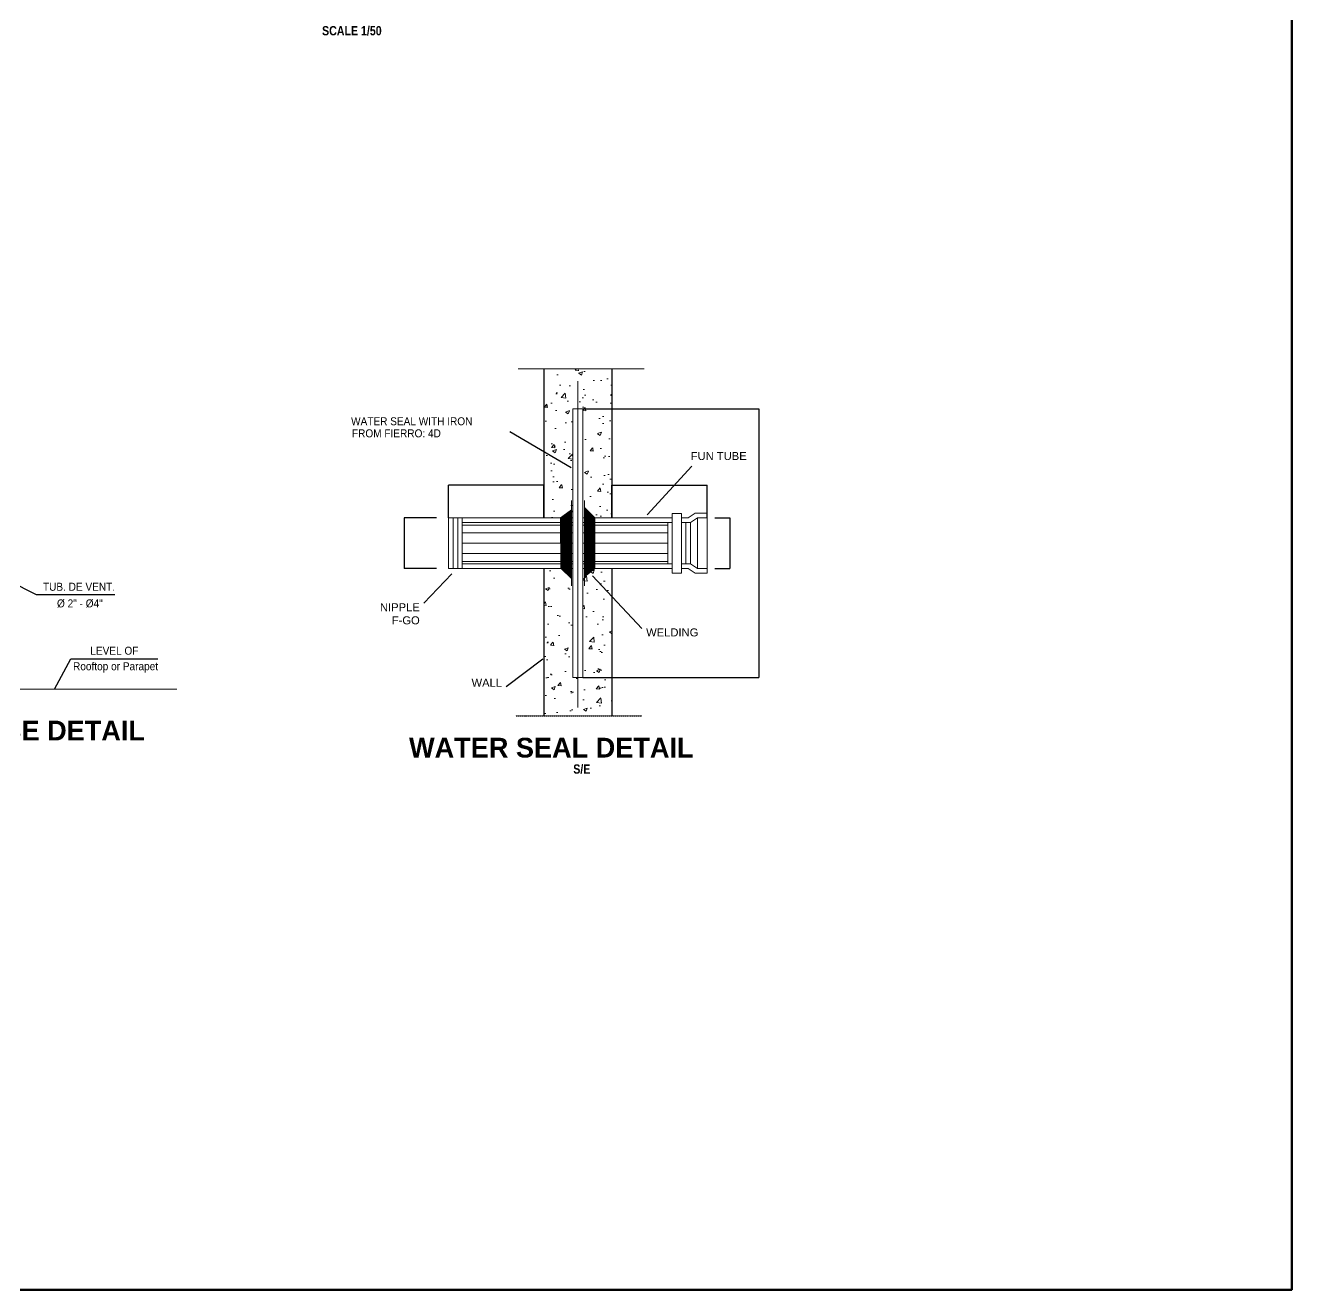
# Model space of a CAD drawing. Header units: millimetres. Extents: x -249630 to 95394, y -188036 to 109963.
# Drawn here: x -189559 to -159501, y -145944 to -115931 of the extents above; entities that cross this region are included whole.
import ezdxf
from ezdxf.enums import TextEntityAlignment as Align

# ---------------------------------------------------------------- set-up
doc = ezdxf.new("R2010")
doc.units = ezdxf.units.MM
doc.header["$PDMODE"] = 2
doc.linetypes.add('DASHDOT', pattern=[1, 0.5, -0.25, 0, -0.25])
doc.linetypes.add('HIDDEN', pattern=[9.525, 6.35, -3.175])
for name, color, linetype in [('01', 1, 'Continuous'), ('CASCO', 5, 'Continuous'), ('Layer2', 8, 'Continuous'), ('PISO', 8, 'Continuous'), ('PISOS', 9, 'Continuous'), ('TEXTOS', 11, 'Continuous'), ('TITULOS', 180, 'Continuous')]:
    doc.layers.add(name, color=color, linetype=linetype)
for name, color, linetype, lineweight in [('Accesorios', 2, 'Continuous', 9), ('AGUA', 3, 'Continuous', 9), ('cota', 1, 'Continuous', 13), ('Fino', 1, 'Continuous', 9), ('Grueso', 6, 'Continuous', 9), ('MUROS', 6, 'Continuous', 60), ('TUB3', 4, 'Continuous', 9), ('TUBERIAGUA', 4, 'DASHDOT', 9)]:
    doc.layers.add(name, color=color, linetype=linetype, lineweight=lineweight)
doc.styles.add('COTAS', font='arial.ttf', dxfattribs={"width": 1.1})
doc.styles.add('DESCRIPCION(E)', font='swisscbi.ttf', dxfattribs={"width": 1.1, "oblique": 15, "height": 0.15})
doc.styles.add('LUNA', font='arial.ttf', dxfattribs={"height": 0.09})
doc.styles.add('ROMANS', font='romans')
doc.styles.add('ST2', font='arial.ttf')
doc.styles.add('TITULOS(E)', font='swisscbi.ttf', dxfattribs={"oblique": 15, "height": 0.23})
doc.dimstyles.new('COTA1-50', dxfattribs={"dimscale": 0.5, "dimtxt": 0.22, "dimasz": 0.12, "dimexe": 0.08, "dimexo": 0.05, "dimgap": 0.076, "dimtad": 2, "dimzin": 4, "dimdsep": 46, "dimtxsty": 'COTAS', "dimblk": 'ARCHTICK', "dimcen": -0.1, "dimclrd": 141, "dimclre": 141, "dimclrt": 11, "dimadec": 0, "dimazin": 0, "dimtfac": 1, "dimtix": 1, "dimtmove": 1, "dimatfit": 3, "dimfxl": 1, "dimtolj": 1, "dimtzin": 0, "dimarcsym": 0})
doc.dimstyles.new('FLECHAS-PARA-INDICAR', dxfattribs={"dimtxt": 0.16, "dimasz": 0.15, "dimexe": 0.18, "dimexo": 0.06, "dimgap": 0.1, "dimtad": 1, "dimtih": 1, "dimtoh": 1, "dimzin": 4, "dimdsep": 46, "dimtxsty": 'ROMANS', "dimcen": 0.08, "dimclrd": 1, "dimclre": 1, "dimclrt": 3, "dimaunit": 1, "dimadec": 0, "dimazin": 0, "dimtfac": 1.125, "dimtdec": 1, "dimtix": 1, "dimtmove": 2, "dimatfit": 3, "dimfxl": 1, "dimtolj": 1, "dimtzin": 4, "dimarcsym": 0})
doc.dimstyles.new('Joel-Dim C', dxfattribs={"dimscale": 0.5, "dimtxt": 0.12, "dimasz": 0.18, "dimexe": 0.18, "dimexo": 0.0625, "dimgap": 0.09, "dimtad": 2, "dimtih": 1, "dimtoh": 1, "dimzin": 4, "dimdsep": 46, "dimtxsty": 'LUNA', "dimblk": 'ARCHTICK', "dimcen": 0.09, "dimclrd": 256, "dimclre": 256, "dimclrt": 2, "dimadec": 0, "dimazin": 0, "dimtfac": 1, "dimtofl": 0, "dimtmove": 0, "dimatfit": 3, "dimldrblk": 'ARCHTICK', "dimfxl": 1, "dimtolj": 1, "dimtzin": 0, "dimarcsym": 0})
pattern_1 = [(45, (-176237.6875, -166746.707), (-4.4194174, 4.4194174), [])]

# ---------------------------------------------------------------- blocks, each defined once
blk = doc.blocks.new('_ArchTick')
at = {"color": 0, "linetype": 'ByBlock', "const_width": 0.15}
blk.add_lwpolyline([(-0.5, -0.5), (0.5, 0.5)], dxfattribs=at)
blk = doc.blocks.new('*D638')
at = {"layer": 'Defpoints', "color": 0, "transparency": 16777216}
for p in [(-173190, -127624), (-173190, -128824), (-172836, -128824)]:
    blk.add_point(p, dxfattribs=at)
at = {"layer": 'Layer2', "color": 141, "lineweight": -2, "transparency": 16777216}
for p, q in [((-173190, -127624), (-172836, -127624)), ((-172836, -127624), (-172836, -128824)), ((-173190, -128824), (-172836, -128824))]:
    blk.add_line(p, q, dxfattribs=at)
at = {"layer": 'Layer2', "color": 141, "lineweight": -2, "transparency": 16777216, "xscale": 0.06, "yscale": 0.06, "zscale": 0.06}
for p, rotation in [((-172836, -127624), 90), ((-172836, -128824), 270)]:
    blk.add_blockref('_ArchTick', p, dxfattribs=dict(at, rotation=rotation))
at = {"layer": 'Layer2', "color": 11, "transparency": 16777216, "insert": (-172836, -128224), "char_height": 0.11, "attachment_point": 5, "rotation": 90, "style": 'COTAS'}
blk.add_mtext('\\A1;D', dxfattribs=at)
blk = doc.blocks.new('*D639')
at = {"layer": 'Defpoints', "color": 0, "transparency": 16777216}
for p in [(-176323, -125034), (-176323, -131414), (-172150, -131414)]:
    blk.add_point(p, dxfattribs=at)
at = {"layer": 'Layer2', "color": 141, "lineweight": -2, "transparency": 16777216}
for p, q in [((-176323, -125034), (-172150, -125034)), ((-172150, -125034), (-172150, -131414)), ((-176323, -131414), (-172150, -131414))]:
    blk.add_line(p, q, dxfattribs=at)
at = {"layer": 'Layer2', "color": 141, "lineweight": -2, "transparency": 16777216, "xscale": 0.06, "yscale": 0.06, "zscale": 0.06}
for p, rotation in [((-172150, -125034), 90), ((-172150, -131414), 270)]:
    blk.add_blockref('_ArchTick', p, dxfattribs=dict(at, rotation=rotation))
at = {"layer": 'Layer2', "color": 11, "transparency": 16777216, "insert": (-172150, -128224), "char_height": 0.11, "attachment_point": 5, "rotation": 90, "style": 'COTAS'}
blk.add_mtext('\\A1;4 D', dxfattribs=at)
blk = doc.blocks.new('*D647')
at = {"layer": 'Defpoints', "color": 0, "transparency": 16777216}
for p in [(-179513, -126846), (-179513, -127624), (-177249, -127624)]:
    blk.add_point(p, dxfattribs=at)
at = {"layer": 'Layer2', "color": 141, "lineweight": -2, "transparency": 16777216}
for p, q in [((-179513, -127624), (-179513, -126846)), ((-177249, -126846), (-179513, -126846)), ((-177249, -127624), (-177249, -126846))]:
    blk.add_line(p, q, dxfattribs=at)
at = {"layer": 'Layer2', "color": 141, "lineweight": -2, "transparency": 16777216, "xscale": 0.06, "yscale": 0.06, "zscale": 0.06, "rotation": 180}
blk.add_blockref('_ArchTick', (-179513, -126846), dxfattribs=at)
at = {"layer": 'Layer2', "color": 141, "lineweight": -2, "transparency": 16777216, "xscale": 0.06, "yscale": 0.06, "zscale": 0.06}
blk.add_blockref('_ArchTick', (-177249, -126846), dxfattribs=at)
at = {"layer": 'Layer2', "color": 11, "transparency": 16777216, "insert": (-178381, -126846), "char_height": 0.11, "attachment_point": 5, "style": 'COTAS'}
blk.add_mtext('\\A1;.10', dxfattribs=at)
blk = doc.blocks.new('*D640')
at = {"layer": 'Defpoints', "color": 0, "transparency": 16777216}
for p in [(-179798, -127624), (-180567, -128824), (-179798, -128824)]:
    blk.add_point(p, dxfattribs=at)
at = {"layer": 'Layer2', "color": 141, "lineweight": -2, "transparency": 16777216}
for p, q in [((-179798, -127624), (-180567, -127624)), ((-180567, -127624), (-180567, -128824)), ((-179798, -128824), (-180567, -128824))]:
    blk.add_line(p, q, dxfattribs=at)
at = {"layer": 'Layer2', "color": 141, "lineweight": -2, "transparency": 16777216, "xscale": 0.06, "yscale": 0.06, "zscale": 0.06}
for p, rotation in [((-180567, -127624), 90), ((-180567, -128824), 270)]:
    blk.add_blockref('_ArchTick', p, dxfattribs=dict(at, rotation=rotation))
at = {"layer": 'Layer2', "color": 11, "transparency": 16777216, "insert": (-180567, -128224), "char_height": 0.11, "attachment_point": 5, "rotation": 90, "style": 'COTAS'}
blk.add_mtext('\\A1;D', dxfattribs=at)
blk = doc.blocks.new('*D641')
at = {"layer": 'Defpoints', "color": 0, "transparency": 16777216}
for p in [(-173371, -126846), (-175634, -127624), (-173371, -127624)]:
    blk.add_point(p, dxfattribs=at)
at = {"layer": 'Layer2', "color": 141, "lineweight": -2, "transparency": 16777216}
for p, q in [((-175634, -127624), (-175634, -126846)), ((-175634, -126846), (-173371, -126846)), ((-173371, -127624), (-173371, -126846))]:
    blk.add_line(p, q, dxfattribs=at)
at = {"layer": 'Layer2', "color": 141, "lineweight": -2, "transparency": 16777216, "xscale": 0.06, "yscale": 0.06, "zscale": 0.06, "rotation": 180}
blk.add_blockref('_ArchTick', (-175634, -126846), dxfattribs=at)
at = {"layer": 'Layer2', "color": 141, "lineweight": -2, "transparency": 16777216, "xscale": 0.06, "yscale": 0.06, "zscale": 0.06}
blk.add_blockref('_ArchTick', (-173371, -126846), dxfattribs=at)
at = {"layer": 'Layer2', "color": 11, "transparency": 16777216, "insert": (-174503, -126846), "char_height": 0.11, "attachment_point": 5, "style": 'COTAS'}
blk.add_mtext('\\A1;.10', dxfattribs=at)

msp = doc.modelspace()

# ---------------------------------------------------------------- hatches: boundary and pattern name
at = {"layer": '01'}
for points in [[(-176285.07, -127375.593), (-176094.694, -127624.278), (-176037.419, -127624.278)], [(-176845.821, -127624.278), (-176845.608, -127732.987), (-176598.243, -127732.987), (-176598.243, -127624.278)], [(-176598.243, -127793.561), (-176598.243, -127732.987), (-176845.608, -127732.987), (-176845.489, -127793.561)], [(-176037.419, -127732.987), (-176037.419, -127624.278), (-176285.07, -127624.278), (-176285.07, -127732.987)], [(-176037.419, -127793.561), (-176037.419, -127732.987), (-176285.07, -127732.987), (-176285.07, -127793.561)], [(-176598.243, -127981.061), (-176598.243, -127793.561), (-176845.489, -127793.561), (-176845.122, -127981.061)], [(-176598.243, -128224.278), (-176598.243, -127981.061), (-176845.122, -127981.061), (-176844.646, -128224.278)], [(-176037.419, -127793.561), (-176285.07, -127793.561), (-176285.07, -127981.061), (-176037.419, -127981.061)], [(-176037.419, -128224.278), (-176037.419, -127981.061), (-176285.07, -127981.061), (-176285.07, -128224.278)], [(-176598.243, -128224.278), (-176844.646, -128224.278), (-176844.17, -128467.495), (-176598.243, -128467.495)], [(-176037.419, -128224.278), (-176285.07, -128224.278), (-176285.07, -128467.495), (-176037.419, -128467.495)], [(-176598.243, -128654.995), (-176598.243, -128467.495), (-176844.17, -128467.495), (-176843.803, -128654.995)], [(-176037.419, -128654.995), (-176037.419, -128467.495), (-176285.07, -128467.495), (-176285.07, -128654.995)], [(-176598.243, -128715.568), (-176598.243, -128654.995), (-176843.803, -128654.995), (-176843.684, -128715.568)], [(-176598.243, -128824.278), (-176598.243, -128715.568), (-176843.684, -128715.568), (-176843.471, -128824.278)], [(-176843.471, -128824.278), (-176598.243, -129059.402), (-176772.061, -128824.278)], [(-176037.419, -128715.568), (-176037.419, -128654.995), (-176285.07, -128654.995), (-176285.07, -128715.568)], [(-176037.419, -128824.278), (-176037.419, -128715.568), (-176285.07, -128715.568), (-176285.07, -128824.278)]]:
    msp.add_hatch(color=256, dxfattribs=at).paths.add_polyline_path(points)
at = {"layer": 'cota', "linetype": 'ByBlock'}
h = msp.add_hatch(dxfattribs=at)
h.set_pattern_fill('AR-CONC', color=256, scale=5, style=0)
h.set_pattern_definition([(50, (-451548.3, -406455.2), (910.9233, -79.6954), [95.25, -1047.75]), (355, (-451548.3, -406455.2), (-176.2141, 955.2832), [76.2, -838.2]), (100.451, (-451472.4, -406461.8), (734.7125, 875.5834), [80.95, -890.45]), (46.1842, (-451548.3, -406201.2), (1355.3952, -210.2116), [142.875, -1571.625]), (96.6356, (-451435.3, -406218.7), (1187.021, 1237.128), [121.425, -1335.675]), (351.184, (-451548.3, -406201.2), (1187.023, 1237.1256), [114.3, -1257.3]), (21, (-451421.3, -406264.7), (758.0744, -511.3276), [95.25, -1047.75]), (326, (-451421.3, -406264.7), (309.0101, 920.9398), [76.2, -838.2]), (71.4514, (-451358.1, -406307.3), (1067.0825, 409.6143), [80.95, -890.45]), (37.5, (-451548.28, -406455.2), (15.44302, 422.7752), [0, -828.04, 0, -850.9, 0, -841.375]), (7.5, (-451548.3, -406455.2), (334.0983, 500.9029), [0, -485.14, 0, -808.99, 0, -320.675]), (327.5, (-451831.5, -406455.2), (677.95298, -28.64372), [0, -317.5, 0, -990.6, 0, -1314.45]), (317.5, (-451958.5, -406455.2), (740.6459, 127.13246), [0, -412.75, 0, -657.86, 0, -933.45])])
h.paths.add_polyline_path([(-176560.746, -125034.325), (-176322.567, -125034.325), (-176322.567, -127624.278), (-176285.07, -127624.278), (-176285.07, -127375.593), (-176094.694, -127624.278), (-175633.889, -127624.278), (-175633.889, -124084.994), (-177249.424, -124084.994), (-177249.424, -127624.278), (-176853.421, -127624.278), (-176598.243, -127434.457), (-176598.243, -127624.278), (-176560.746, -127624.278)])
h.paths.add_polyline_path([(-176560.746, -128824.278), (-176598.243, -128824.278), (-176598.243, -129059.402), (-176772.061, -128824.278), (-177249.424, -128824.278), (-177249.424, -132322.521), (-175633.889, -132322.521), (-175633.889, -128824.278), (-176037.419, -128824.278), (-176285.07, -129019.884), (-176285.07, -128824.278), (-176322.567, -128824.278), (-176322.567, -131414.23), (-176560.746, -131414.23)])
h = msp.add_hatch(dxfattribs=at)
h.set_pattern_fill('AR-CONC', color=256, scale=50, style=0)
h.set_pattern_definition([(50, (-451548, -406455), (9109.23, -796.95), [952.5, -10477.5]), (355, (-451548, -406455), (-1762.14, 9552.83), [762, -8382]), (100.451, (-450789, -406522), (7347.13, 8755.83), [809.5, -8904.5]), (46.1842, (-451548, -403915), (13553.95, -2102.12), [1428.75, -15716.25]), (96.6356, (-450419, -404090), (11870.2, 12371.3), [1214.25, -13356.75]), (351.184, (-451548, -403915), (11870.23, 12371.26), [1143, -12573]), (21, (-450278, -404550), (7580.74, -5113.28), [952.5, -10477.5]), (326, (-450278, -404550), (3090.1, 9209.4), [762, -8382]), (71.4514, (-449646.6, -404976), (10670.82, 4096.14), [809.5, -8904.5]), (37.5, (-451548.3, -406455.2), (154.43, 4227.752), [0, -8280.4, 0, -8509, 0, -8413.75]), (7.5, (-451548.3, -406455), (3340.983, 5009.03), [0, -4851.4, 0, -8089.9, 0, -3206.75]), (327.5, (-454380.4, -406455.2), (6779.53, -286.437), [0, -3175, 0, -9906, 0, -13144.5]), (317.5, (-455650.4, -406455), (7406.46, 1271.325), [0, -4127.5, 0, -6578.6, 0, -9334.5])])
h.paths.add_polyline_path([(-176560.746, -125034.325), (-176322.567, -125034.325), (-176322.567, -127624.278), (-176285.07, -127624.278), (-176285.07, -127375.593), (-176094.694, -127624.278), (-175633.889, -127624.278), (-175633.889, -124084.994), (-177249.424, -124084.994), (-177249.424, -127624.278), (-176853.421, -127624.278), (-176598.243, -127434.457), (-176598.243, -127624.278), (-176560.746, -127624.278)])
h.paths.add_polyline_path([(-177249.424, -132322.521), (-175633.889, -132322.521), (-175633.889, -128824.278), (-176037.419, -128824.278), (-176285.07, -129019.884), (-176285.07, -128824.278), (-176322.567, -128824.278), (-176322.567, -131414.23), (-176560.746, -131414.23), (-176560.746, -128824.278), (-176598.243, -128824.278), (-176598.243, -129059.402), (-176772.061, -128824.278), (-177249.424, -128824.278)])
at = {"layer": 'TUBERIAGUA', "linetype": 'ByBlock'}
h = msp.add_hatch(dxfattribs=at)
h.set_pattern_fill('ANSI31', color=256, scale=50, style=0)
h.set_pattern_definition(pattern_1)
h.paths.add_polyline_path([(-176285.07, -127375.593), (-176285.07, -127624.278), (-176094.694, -127624.278)])
h.paths.add_polyline_path([(-176853.421, -127624.278), (-176598.243, -127624.278), (-176598.243, -127434.457)])
h.paths.add_polyline_path([(-176598.243, -128824.278), (-176772.061, -128824.278), (-176598.243, -129059.402)])
h = msp.add_hatch(dxfattribs=at)
h.set_pattern_fill('ANSI31', color=256, scale=50, style=0)
h.set_pattern_definition(pattern_1)
h.paths.add_polyline_path([(-176037.419, -128824.278), (-176285.07, -128824.278), (-176285.07, -129019.884)])

# ---------------------------------------------------------------- linework, layer by layer
at = {"layer": '01'}
for p, q in [((-176037.419, -127624.278), (-176285.07, -127375.593)), ((-176843.471, -128824.278), (-176845.821, -127624.278)), ((-176037.419, -128824.278), (-176037.419, -127624.278)), ((-176598.243, -129059.402), (-176843.471, -128824.278))]:
    msp.add_line(p, q, dxfattribs=at)
at = {"layer": 'Accesorios', "ltscale": 0.1}
for p, q in [((-176560.746, -125034.325), (-176560.746, -131414.23)), ((-176322.567, -125034.325), (-176322.567, -131414.23)), ((-176598.243, -127208.204), (-176598.243, -129240.351)), ((-176285.07, -127208.204), (-176285.07, -129240.351))]:
    msp.add_line(p, q, dxfattribs=at)
at = {"layer": 'Accesorios'}
for p, q in [((-176560.746, -125034.325), (-176322.567, -125034.325)), ((-176560.746, -131414.23), (-176322.567, -131414.23))]:
    msp.add_line(p, q, dxfattribs=at)
at = {"layer": 'AGUA', "color": 1, "ltscale": 0.1}
msp.add_line((-176441.657, -124374.805), (-176441.657, -132126.764), dxfattribs=at)
at = {"layer": 'CASCO', "color": 5}
for p, q in [((-177249.424, -124084.994), (-177249.424, -127624.278)), ((-175633.889, -124084.994), (-175633.889, -127624.278)), ((-177249.424, -128824.278), (-177249.424, -132322.521)), ((-175633.889, -128824.278), (-175633.889, -132322.521))]:
    msp.add_line(p, q, dxfattribs=at)
at = {"layer": 'cota'}
for p, q in [((-176560.746, -127793.561), (-179187.208, -127793.561)), ((-176560.746, -127981.061), (-179187.208, -127981.061)), ((-174311.932, -127793.561), (-176322.567, -127793.561)), ((-174311.932, -127981.061), (-176322.567, -127981.061)), ((-176560.746, -128224.278), (-179187.208, -128224.278)), ((-174311.932, -128224.278), (-176322.567, -128224.278)), ((-176560.746, -128467.495), (-179187.208, -128467.495)), ((-174311.932, -128467.495), (-176322.567, -128467.495)), ((-176560.746, -128654.995), (-179187.208, -128654.995)), ((-174311.932, -128654.995), (-176322.567, -128654.995))]:
    msp.add_line(p, q, dxfattribs=at)
at = {"layer": 'Grueso'}
msp.add_line((-194047.515, -131690.552), (-185961.596, -131690.552), dxfattribs=at)
at = {"layer": 'MUROS'}
msp.add_lwpolyline([(-249630.425, -145944.07), (-159500.61, -145944.07), (-159500.61, -85944.07), (-249630.425, -85944.07)], close=True, dxfattribs=at)
at = {"layer": 'PISO', "color": 3, "linetype": 'HIDDEN'}
msp.add_line((-177919.217, -132322.521), (-174922.481, -132322.521), dxfattribs=at)
at = {"layer": 'TUB3', "color": 2}
for p, q in [((-177863.594, -124084.994), (-174866.858, -124084.994)), ((-176560.746, -127624.278), (-179513.336, -127624.278)), ((-179513.336, -127624.278), (-179513.336, -128824.278)), ((-179404.627, -127624.278), (-179404.627, -128824.278)), ((-179295.917, -127624.278), (-179295.917, -128824.278)), ((-179187.208, -127624.278), (-179187.208, -128824.278)), ((-176560.746, -127732.987), (-179187.208, -127732.987)), ((-174203.223, -127624.278), (-176322.567, -127624.278)), ((-174203.223, -127732.987), (-176322.567, -127732.987)), ((-174311.932, -128715.568), (-174311.932, -127732.987)), ((-174203.223, -128932.987), (-174203.223, -127515.568)), ((-173985.804, -127515.568), (-174203.223, -127515.568)), ((-173985.804, -128932.987), (-173985.804, -127515.568)), ((-173824.82, -127624.278), (-173985.804, -127624.278)), ((-173768.386, -127732.987), (-173985.804, -127732.987)), ((-173877.095, -128715.568), (-173877.095, -127732.987)), ((-173657.237, -127511.778), (-173824.82, -127624.278)), ((-173603.902, -127624.278), (-173768.386, -127732.987)), ((-173768.386, -128715.568), (-173768.386, -127732.987)), ((-173371.454, -127511.778), (-173657.237, -127511.778)), ((-173603.902, -127624.278), (-173603.902, -128824.278)), ((-173371.454, -127624.278), (-173603.902, -127624.278)), ((-173371.454, -127511.778), (-173371.454, -128936.778)), ((-176560.746, -128824.278), (-179513.336, -128824.278)), ((-176560.746, -128715.568), (-179187.208, -128715.568)), ((-174203.223, -128715.568), (-176322.567, -128715.568)), ((-174203.223, -128824.278), (-176322.567, -128824.278)), ((-173985.804, -128932.987), (-174203.223, -128932.987)), ((-173768.386, -128715.568), (-173985.804, -128715.568)), ((-173824.82, -128824.278), (-173985.804, -128824.278)), ((-173657.237, -128936.778), (-173824.82, -128824.278)), ((-173603.902, -128824.278), (-173768.386, -128715.568)), ((-173371.454, -128936.778), (-173657.237, -128936.778)), ((-173371.454, -128824.278), (-173603.902, -128824.278))]:
    msp.add_line(p, q, dxfattribs=at)
at = {"layer": 'TUBERIAGUA', "linetype": 'ByBlock'}
for p, q in [((-176598.243, -127434.457), (-176853.421, -127624.278)), ((-176285.07, -127375.593), (-176094.694, -127624.278)), ((-176772.061, -128824.278), (-176598.243, -129059.402)), ((-176285.07, -129019.884), (-176037.419, -128824.278))]:
    msp.add_line(p, q, dxfattribs=at)

# ---------------------------------------------------------------- texts
at = {"color": 3, "style": 'ST2', "width": 0.9}
for s, p in [('WATER SEAL WITH IRON', (-181826.742, -125425.348)), ('FROM FIERRO: 4D', (-181805.637, -125711.581)), ('TUB. DE VENT. ', (-189140.378, -129353.329)), ('%%c 2" - %%c4"', (-188807.359, -129748.523))]:
    msp.add_text(s, height=190, dxfattribs=at).set_placement(p)
for s, p in [('LEVEL OF ', (-187412.236, -130776.845)), ('Rooftop or Parapet', (-187416.981, -131169.056))]:
    msp.add_text(s, height=190, dxfattribs=at).set_placement(p, align=Align.MIDDLE)
at = {"color": 3, "char_height": 190, "style": 'ST2'}
for s, insert, attachment_point in [('FUN TUBE ', (-173763.957, -126059.916), 1), ('NIPPLE', (-180196.98, -129650.402), 3), ('F-GO', (-180196.98, -129960.263), 3), ('\\A1;WELDING', (-174822.693, -130247.083), 1), ('\\A1;WALL', (-178244.063, -131632.401), 9)]:
    msp.add_mtext(s, dxfattribs=dict(at, insert=insert, attachment_point=attachment_point))
at = {"layer": 'TEXTOS', "linetype": 'ByBlock', "style": 'DESCRIPCION(E)'}
for s, p in [('SCALE 1/50', (-182515.491, -116168.906)), ('S/E', (-176552.952, -133695.832))]:
    msp.add_text(s, height=220, dxfattribs=at).set_placement(p)
at = {"layer": 'TITULOS', "linetype": 'ByBlock', "style": 'TITULOS(E)', "width": 1.2}
for s, p in [('VENTILATION TUBE DETAIL', (-195438.252, -132905.021)), ('WATER SEAL DETAIL', (-180450.594, -133311.689))]:
    msp.add_text(s, height=468, dxfattribs=at).set_placement(p)

# ---------------------------------------------------------------- dimensions: what is measured, and where the dimension line sits
at = {"layer": 'Layer2'}
for base, p1, p2, angle, text, picture, middle in [((-172150.499, -131414.23), (-176322.567, -125034.325), (-176322.567, -131414.23), 90, '4 D', '*D639', (-172150.406, -128224.278)), ((-173371.454, -126845.893), (-175633.889, -127624.278), (-173371.454, -127624.278), 180, '.10', '*D641', (-174502.672, -126845.799)), ((-180567.212, -128824.278), (-179797.644, -127624.278), (-179797.644, -128824.278), 90, 'D', '*D640', (-180567.305, -128224.278)), ((-172835.681, -128824.278), (-173189.811, -127624.278), (-173189.811, -128824.278), 90, 'D', '*D638', (-172835.588, -128224.278))]:
    dim = msp.add_linear_dim(base=base, p1=p1, p2=p2, angle=angle, text=text, dimstyle='COTA1-50', dxfattribs=at)
    dim.commit()
    dim.dimension.update_dxf_attribs({"geometry": picture, "text_midpoint": middle})
dim = msp.add_linear_dim(base=(-179513.336, -126845.893), p1=(-177249.424, -127624.278), p2=(-179513.336, -127624.278), text='.10', dimstyle='COTA1-50', dxfattribs=at)
dim.commit()
dim.dimension.update_dxf_attribs({"geometry": '*D647', "text_midpoint": (-178381.38, -126845.799)})

# ---------------------------------------------------------------- leaders
at = {"layer": 'Fino'}
for points, override in [([(-189945.198, -129117.286), (-189303.099, -129442.134), (-187434.738, -129442.134)], {"dimtad": 0}), ([(-188863.04, -131690.552), (-188475.106, -130967.58), (-186412.059, -130967.58)], {"dimgap": 0.09, "dimtad": 0})]:
    msp.add_leader(points, dimstyle='Joel-Dim C', override=override, dxfattribs=at)
at = {"layer": 'PISOS'}
for points in [[(-176599.893, -126439.433), (-178058.715, -125579.214)], [(-174801.217, -127555.054), (-173735.457, -126397.028)], [(-179438.081, -128948.259), (-180096.98, -129650.402)], [(-176096.789, -128995.931), (-174922.693, -130247.083)], [(-177273.194, -130976.555), (-178144.063, -131632.401)]]:
    msp.add_leader(points, dimstyle='FLECHAS-PARA-INDICAR', override={"dimtxt": 0.18, "dimexo": 0.1, "dimtad": 0, "dimclrt": 2}, dxfattribs=at)

doc.saveas('drawing.dxf')
